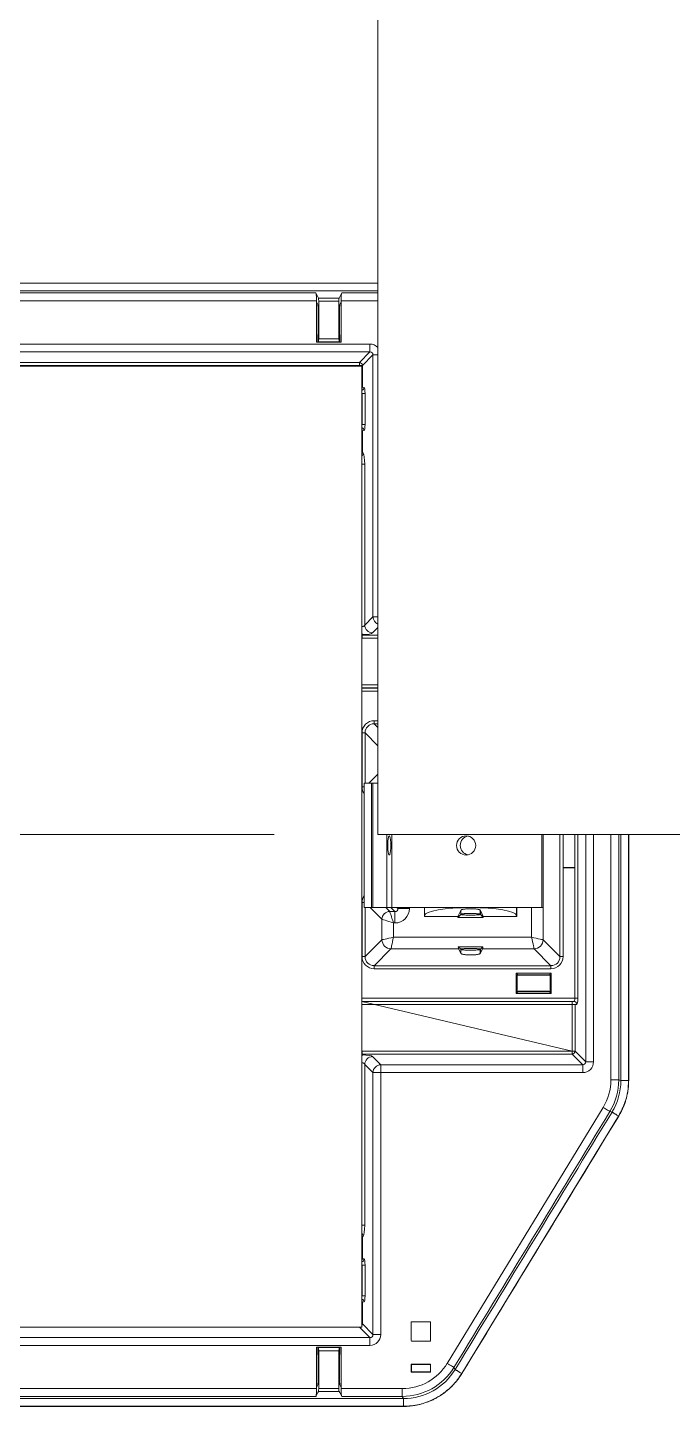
# Model space of a CAD drawing. Header units: inches. Extents: x 1518 to 2565, y 62 to 679.
# Drawn here: x 2085.34 to 2095.83, y 528.97 to 551.4 of the extents above; entities that cross this region are included whole.
import ezdxf

# ---------------------------------------------------------------- set-up
doc = ezdxf.new("R2010")
doc.units = ezdxf.units.IN
doc.header["$LTSCALE"] = 50
doc.header["$MEASUREMENT"] = 0
for name, color, linetype, lineweight in [('E2-ECOFEET', 254, 'Continuous', 5), ('ECOFEET', 254, 'Continuous', 5), ('T-TEXT', 1, 'Continuous', 20), ('TEXT', 1, 'Continuous', 20)]:
    doc.layers.add(name, color=color, linetype=linetype, lineweight=lineweight)
doc.styles.add('mytext', font='romans.shx')
doc.dimstyles.new('DECIMAL', dxfattribs={"dimscale": 27, "dimtxt": 0.125, "dimasz": 0.125, "dimexe": 0.125, "dimexo": 0.0625, "dimgap": 0.09, "dimtad": 0, "dimtih": 1, "dimtoh": 1, "dimzin": 4, "dimdsep": 46, "dimtxsty": 'mytext', "dimcen": 0, "dimazin": 3, "dimtfac": 1, "dimtofl": 0, "dimtmove": 0, "dimatfit": 3, "dimldrblk": 'DOT', "dimfxl": 1, "dimtolj": 1, "dimtzin": 0, "dimarcsym": 0})

# ---------------------------------------------------------------- blocks, each defined once
blk = doc.blocks.new('Z1')
at = {"layer": 'ECOFEET', "color": 1, "linetype": 'Continuous'}
for p, q in [((-39.449, 80.347), (-39.428, 80.305)), ((-39.049, 80.347), (-39.07, 80.305)), ((-39.424, 80.256), (-39.424, 79.834)), ((-39.073, 80.256), (-39.073, 79.834)), ((-38.708, 74.938), (-38.708, 74.925)), ((-38.511, 73.486), (-38.449, 73.424)), ((-38.6, 72.518), (-38.449, 72.668)), ((-38.555, 70.498), (-38.555, 72.518)), ((-38.534, 70.498), (-38.534, 72.518)), ((-38.307, 70.498), (-38.307, 71.685)), ((-38.223, 70.498), (-38.223, 71.685)), ((-35.782, 70.498), (-35.782, 71.685)), ((-35.071, 67.99), (-35.071, 71.685)), ((-37.695, 70.498), (-37.695, 70.352)), ((-37.103, 70.452), (-37.103, 70.388)), ((-36.785, 70.388), (-36.785, 70.452)), ((-37.103, 69.817), (-37.103, 69.753)), ((-36.785, 69.753), (-36.785, 69.817)), ((-38.71, 68.968), (-38.71, 68.918)), ((-35.292, 68.918), (-38.71, 68.918)), ((-35.292, 68.968), (-35.266, 68.971)), ((-35.292, 68.162), (-35.292, 68.918)), ((-35.216, 68.921), (-35.243, 68.918)), ((-38.711, 68.1), (-38.712, 68.113)), ((-35.243, 68.162), (-35.071, 67.99)), ((-37.907, 63.751), (-37.907, 63.453)), ((-37.603, 63.761), (-37.897, 63.761)), ((-37.593, 63.453), (-37.593, 63.751)), ((-38.58, 63.503), (-38.752, 63.675)), ((-37.897, 63.443), (-37.603, 63.443)), ((-39.424, 62.782), (-39.424, 63.204)), ((-39.073, 62.782), (-39.073, 63.204)), ((-37.594, 63.067), (-37.906, 63.067)), ((-37.594, 62.944), (-37.594, 63.067)), ((-37.907, 62.943), (-37.593, 62.943))]:
    blk.add_line(p, q, dxfattribs=at)
for points in [[(0.291, 71.685), (0, 71.685), (-38.449, 71.685), (-38.449, 137.185), (0, 137.185), (0.291, 137.185)], [(-38.449, 80.527), (-56.245, 80.527), (-56.245, 80.652), (-56.245, 80.655)], [(-39.458, 80.493), (-39.417, 80.41), (-39.081, 80.41), (-39.039, 80.493), (-38.449, 80.493)], [(-38.449, 80.365), (-39.049, 80.365), (-39.049, 80.347), (-39.049, 79.693), (-39.449, 79.693), (-39.449, 80.347), (-39.449, 80.365)], [(-38.58, 79.535), (-38.58, 79.663), (-44.429, 79.663), (-44.429, 79.681), (-44.45, 79.723)], [(-46.338, 63.675), (-38.713, 63.675), (-38.713, 79.3), (-46.338, 79.3), (-53.963, 79.3), (-53.963, 63.675), (-54.617, 63.675), (-54.617, 63.724), (-53.963, 63.724)], [(-38.713, 78.355), (-38.708, 78.355), (-38.708, 78.857), (-38.713, 78.857)], [(-38.708, 78.857), (-38.659, 78.857), (-38.659, 78.355), (-38.708, 78.355)], [(-38.713, 77.708), (-38.664, 77.708), (-38.664, 75.092)], [(-38.449, 74.876), (-38.708, 74.876), (-38.708, 74.925), (-38.449, 74.925)], [(-38.449, 74.07), (-38.71, 74.07), (-38.71, 74.12), (-38.449, 74.12)], [(-38.71, 74.07), (-38.71, 74.068), (-38.449, 74.068)], [(-38.449, 74.018), (-38.71, 74.018), (-38.71, 74.068)], [(-38.659, 73.339), (-38.708, 73.339), (-38.708, 72.459), (-38.673, 72.459)], [(-38.449, 73.129), (-38.659, 73.339), (-38.659, 72.518)], [(-38.449, 73.486), (-38.511, 73.486), (-38.511, 73.536), (-38.449, 73.536)], [(-35.762, 71.685), (-35.762, 70.498), (-35.782, 70.498), (-38.223, 70.498), (-38.307, 70.498), (-38.534, 70.498), (-38.555, 70.498), (-38.673, 70.498), (-38.673, 72.518), (-38.555, 72.518), (-38.534, 72.518), (-38.449, 72.518)], [(-35.199, 71.685), (-35.199, 69.021), (-35.248, 69.021), (-38.71, 69.021), (-38.71, 68.971)], [(-35.44, 71.685), (-35.44, 71.144), (-35.44, 69.7), (-35.489, 69.7), (-35.489, 71.685)], [(-35.25, 71.685), (-35.25, 71.146), (-35.438, 71.146), (-35.438, 71.685)], [(-35.248, 69.021), (-35.248, 71.144), (-35.248, 71.685)], [(-34.943, 71.685), (-34.943, 67.99), (-35.071, 67.99)], [(-34.533, 67.693), (-34.661, 67.693), (-34.661, 71.685)], [(-34.533, 71.685), (-34.533, 67.693), (-34.5, 67.684)], [(-34.372, 67.684), (-34.374, 67.684), (-34.5, 67.684), (-34.5, 71.685)], [(-35.438, 71.146), (-35.44, 71.144), (-35.248, 71.144), (-35.25, 71.146)], [(-38.673, 70.579), (-38.708, 70.579), (-38.708, 69.7), (-38.659, 69.7), (-38.659, 70.498)], [(-38.659, 69.7), (-38.385, 69.973), (-38.385, 70.306), (-38.577, 70.498)], [(-38.321, 70.498), (-38.257, 70.434), (-38.175, 70.434), (-38.238, 70.498)], [(-38.14, 70.498), (-38.125, 70.483), (-38.125, 70.498)], [(-37.938, 70.498), (-37.938, 70.483), (-38.125, 70.483)], [(-37.694, 70.498), (-37.694, 70.368), (-37.695, 70.352), (-37.152, 70.352)], [(-36.736, 70.338), (-37.152, 70.338), (-37.104, 70.386), (-37.104, 70.448), (-37.152, 70.352), (-37.152, 70.338)], [(-36.193, 70.352), (-36.736, 70.352), (-36.784, 70.448), (-36.784, 70.386), (-36.736, 70.338), (-36.736, 70.352)], [(-36.194, 70.498), (-36.194, 70.368), (-36.193, 70.352), (-36.193, 70.498)], [(-35.763, 70.498), (-35.763, 69.973), (-35.489, 69.7)], [(-36.2, 69.428), (-35.635, 69.428), (-35.635, 69.102), (-35.66, 69.128), (-35.647, 69.129), (-35.647, 69.4), (-35.66, 69.402), (-35.667, 69.395), (-36.167, 69.395), (-36.174, 69.402), (-36.2, 69.428), (-36.2, 69.102)], [(-35.635, 69.428), (-35.66, 69.402), (-36.174, 69.402), (-36.188, 69.4), (-36.188, 69.129), (-36.174, 69.128), (-36.2, 69.102), (-35.635, 69.102)], [(-35.266, 68.971), (-38.71, 68.971), (-38.71, 68.968)], [(-38.708, 68.113), (-35.292, 68.113), (-35.292, 68.162), (-38.708, 68.162), (-38.708, 68.113), (-38.708, 68.1)], [(-38.531, 63.552), (-38.531, 67.813), (-38.664, 67.946)], [(-37.085, 62.917), (-37.087, 62.919), (-34.536, 67.106), (-34.534, 67.105)], [(-38.713, 64.182), (-38.708, 64.182), (-38.659, 64.182), (-38.659, 64.683), (-38.708, 64.683)], [(-38.708, 64.182), (-38.708, 64.683), (-38.713, 64.683)], [(-44.429, 63.357), (-44.429, 63.375), (-38.58, 63.375), (-38.58, 63.503), (-44.419, 63.503), (-44.461, 63.42), (-44.797, 63.42), (-44.838, 63.503)], [(-50.188, 62.733), (-50.209, 62.691), (-50.209, 63.345), (-49.809, 63.345), (-49.809, 62.691), (-49.809, 62.673), (-39.449, 62.673), (-39.449, 62.691)], [(-39.049, 62.691), (-39.049, 63.345), (-39.449, 63.345), (-39.449, 62.691), (-39.428, 62.733)], [(-37.907, 63.068), (-37.906, 63.067), (-37.906, 62.944)], [(-39.458, 62.545), (-49.799, 62.545), (-49.841, 62.628), (-50.177, 62.628), (-50.218, 62.545)], [(-38.036, 62.512), (-38.055, 62.545), (-38.055, 62.673), (-39.049, 62.673), (-39.049, 62.691), (-39.07, 62.733)], [(-38.036, 62.384), (-38.036, 62.386), (-56.245, 62.386), (-56.245, 62.384)]]:
    blk.add_lwpolyline(points, dxfattribs=at)
for points in [[(-39.084, 80.361), (-39.413, 80.361), (-39.413, 79.749), (-39.084, 79.749)], [(-39.073, 79.698), (-39.424, 79.698), (-39.418, 79.699), (-39.08, 79.699)], [(-36.174, 69.128), (-36.167, 69.135), (-35.667, 69.135), (-35.66, 69.128)], [(-38.71, 68.968), (-35.292, 68.968), (-35.292, 68.918), (-35.243, 68.918), (-35.243, 68.162), (-35.292, 68.162)], [(-39.08, 63.339), (-39.073, 63.34), (-39.424, 63.34), (-39.418, 63.339)], [(-39.413, 63.289), (-39.413, 62.677), (-39.084, 62.677), (-39.084, 63.289)], [(-37.594, 63.067), (-37.593, 63.068), (-37.907, 63.068), (-37.907, 62.943), (-37.906, 62.944), (-37.594, 62.944), (-37.593, 62.943)]]:
    blk.add_lwpolyline(points, close=True, dxfattribs=at)
for points in [[(-54.643, 78.907, -0.412158), (-54.693, 78.957), (-54.666, 78.959), (-54.666, 79.314), (-54.617, 79.314), (-38.752, 79.314), (-38.752, 79.363), (-38.58, 79.535), (-44.419, 79.535), (-44.461, 79.618), (-44.797, 79.618), (-44.838, 79.535)], [(-54.838, 77.726), (-54.838, 79.486), (-54.666, 79.314, -0.393926), (-54.617, 79.363), (-38.752, 79.363, -0.393926), (-38.703, 79.314), (-38.531, 79.486), (-38.449, 79.486)], [(-38.449, 75.051), (-38.536, 74.964, -0.393931), (-38.664, 75.092), (-38.531, 75.225), (-38.531, 79.486)], [(-38.752, 79.3), (-38.752, 79.314), (-38.703, 79.314), (-38.703, 78.959), (-38.676, 78.957, -0.339379), (-38.713, 78.908)], [(-38.713, 78.959), (-38.703, 78.959, -0.161427), (-38.713, 78.929)], [(-38.713, 77.844, 0.24341), (-38.69, 77.885), (-38.703, 77.898), (-38.703, 78.252), (-38.676, 78.255, 0.339379), (-38.713, 78.303)], [(-38.713, 78.283, -0.161422), (-38.703, 78.252), (-38.713, 78.252)], [(-38.713, 77.898), (-38.703, 77.898, -0.153848), (-38.713, 77.869)], [(-38.449, 75.225), (-38.531, 75.225, 0.292981), (-38.449, 75.107)], [(-38.712, 74.925), (-38.711, 74.938, 0.016586), (-38.708, 74.938), (-38.708, 74.938, -0.016543), (-38.711, 74.938), (-38.711, 74.938)], [(-36.985, 71.661, 0.358808), (-37.11, 71.508, 0.358293), (-36.985, 71.354)], [(-38.713, 65.331), (-38.664, 65.331), (-38.664, 67.946, -0.39393), (-38.536, 68.074), (-38.403, 67.941), (-35.12, 67.941), (-35.12, 67.813), (-38.403, 67.813), (-38.403, 63.552), (-38.531, 63.552), (-38.703, 63.724), (-38.703, 64.079), (-38.676, 64.082, 0.33941), (-38.713, 64.13)], [(-35.12, 67.941), (-35.292, 68.113, 0.393929), (-35.243, 68.162)], [(-38.713, 64.735, 0.338607), (-38.676, 64.783), (-38.703, 64.786), (-38.703, 65.141), (-38.69, 65.153, 0.243275), (-38.713, 65.194)], [(-38.713, 65.141), (-38.703, 65.141, 0.153827), (-38.713, 65.169)], [(-38.713, 64.786), (-38.703, 64.786, -0.161441), (-38.713, 64.756)], [(-38.713, 64.109, -0.161393), (-38.703, 64.079), (-38.713, 64.079)], [(-38.713, 63.724), (-38.703, 63.724, -0.15389), (-38.713, 63.696)]]:
    blk.add_lwpolyline(points, format="xyb", dxfattribs=at)
at = {"layer": 'ECOFEET', "color": 1, "linetype": 'Continuous', "flags": 128}
for points in [[(-38.713, 74.925), (-38.712, 74.925), (-38.712, 74.923), (-38.712, 74.919), (-38.713, 74.914), (-38.713, 74.908), (-38.713, 74.904)], [(-38.239, 71.508), (-38.24, 71.554), (-38.244, 71.596), (-38.249, 71.63), (-38.256, 71.653), (-38.263, 71.663), (-38.271, 71.66), (-38.278, 71.643), (-38.284, 71.614), (-38.289, 71.575), (-38.291, 71.531), (-38.291, 71.484), (-38.289, 71.44), (-38.284, 71.401), (-38.278, 71.372), (-38.271, 71.355), (-38.263, 71.352), (-38.256, 71.362), (-38.249, 71.385), (-38.244, 71.42), (-38.24, 71.462), (-38.239, 71.508)], [(-35.637, 69.552), (-38.511, 69.552), (-38.511, 69.503), (-35.637, 69.503), (-35.637, 69.552), (-35.911, 69.825), (-35.913, 69.836), (-35.916, 69.853), (-35.921, 69.877), (-35.927, 69.906), (-35.934, 69.939), (-35.942, 69.975), (-35.95, 70.013), (-35.95, 70.498)], [(-38.713, 68.113), (-38.712, 68.113), (-38.712, 68.115), (-38.712, 68.119), (-38.713, 68.124), (-38.713, 68.13), (-38.713, 68.134)], [(-37.195, 62.984), (-37.214, 63.018), (-37.219, 63.021), (-37.227, 63.026), (-37.238, 63.032), (-37.252, 63.041), (-37.267, 63.05), (-37.285, 63.061), (-37.304, 63.072), (-37.323, 63.084), (-34.786, 67.247), (-34.767, 67.236), (-34.748, 67.224), (-34.731, 67.214), (-34.715, 67.204), (-34.701, 67.196), (-34.69, 67.189), (-34.682, 67.184), (-34.677, 67.181)]]:
    blk.add_lwpolyline(points, dxfattribs=at)
blk.add_lwpolyline([(-38.511, 69.552), (-38.238, 69.825, -0.393889), (-38.385, 69.973), (-38.375, 69.975), (-38.358, 69.979), (-38.334, 69.984), (-38.305, 69.99), (-38.272, 69.997), (-38.236, 70.005), (-38.198, 70.013), (-38.198, 70.247), (-38.175, 70.247), (-38.175, 70.434)], format="xyb", dxfattribs=at)
for points in [[(-38.385, 70.306), (-38.375, 70.303), (-38.358, 70.297), (-38.334, 70.29), (-38.305, 70.28), (-38.272, 70.27), (-38.236, 70.259), (-38.198, 70.247), (-38.21, 70.284), (-38.222, 70.32), (-38.232, 70.354), (-38.241, 70.383), (-38.249, 70.406), (-38.254, 70.424), (-38.257, 70.434, 0.393928)], [(-36.784, 69.819), (-36.784, 69.757), (-36.75, 69.825), (-35.911, 69.825, 0.393943), (-35.763, 69.973), (-35.773, 69.975), (-35.79, 69.979), (-35.814, 69.984), (-35.843, 69.99), (-35.876, 69.997), (-35.912, 70.005), (-35.95, 70.013), (-38.198, 70.013), (-38.206, 69.975), (-38.214, 69.939), (-38.221, 69.906), (-38.227, 69.877), (-38.232, 69.853), (-38.236, 69.836), (-38.238, 69.825), (-37.138, 69.825), (-37.104, 69.757), (-37.104, 69.819), (-37.145, 69.86), (-36.743, 69.86)]]:
    blk.add_lwpolyline(points, format="xyb", close=True, dxfattribs=at)
at = {"layer": 'ECOFEET', "color": 1, "linetype": 'Continuous'}
for points in [[(-38.711, 68.1, -0.016567), (-38.708, 68.1), (-38.708, 68.1, 0.01661), (-38.711, 68.1)], [(-38.403, 67.941, 0.393926), (-38.531, 67.813), (-38.403, 67.813)]]:
    blk.add_lwpolyline(points, format="xyb", close=True, dxfattribs=at)
blk.add_circle((-37.016, 71.507), 0.156, dxfattribs=at)
blk.add_arc((-35.266, 68.921), 0.0498, 359.7735, 89.3601, dxfattribs=at)
for centre, major_axis, ratio, start_param, end_param in [((-39.429, 80.256), (0, 0.05), 0.087489, 4.712389, 6.108652), ((-39.418, 80.361), (0, 0.05), 0.087489, 4.712389, 6.108652), ((-39.08, 80.361), (0, 0.05), 0.087489, 0.174533, 1.570796), ((-39.069, 80.256), (0, 0.05), 0.087489, 0.174533, 1.570796), ((-39.037, 80.365), (0, 0.13), 0.087489, 0.174533, 1.570796), ((-39.429, 79.834), (0, 0.05), 0.087489, 3.665191, 4.712389), ((-39.418, 79.749), (0, 0.05), 0.087489, 3.159046, 4.712389), ((-39.08, 79.749), (0, 0.05), 0.087489, 1.570796, 3.124139), ((-38.586, 79.48), (-0.131, -0.131), 0.970288, 3.100614, 3.911912), ((-38.586, 79.48), (0.042, 0.042), 0.84211, 5.512866, 7.053504), ((-38.677, 78.857), (0, 0.1), 0.176327, 4.712389, 6.265732), ((-38.726, 78.857), (0, 0.05), 0.352654, 4.712389, 5.483791), ((-38.726, 78.355), (0, 0.05), 0.352654, 3.940987, 4.712389), ((-38.677, 78.355), (0, 0.1), 0.176327, 3.159046, 4.712389), ((-38.696, 77.708), (0, 0.18), 0.176327, 4.712389, 6.108652), ((-38.708, 74.977), (0.0018, 0.0523), 0.955933, 3.108053, 3.175133), ((-38.713, 74.97), (0.18, 0), 0.176327, 4.741443, 6.108652), ((-38.708, 74.977), (-0.003, -0.101), 0.984791, 6.249645, 6.316725), ((-38.505, 73.333), (-0.146, 0.146), 0.970288, 5.512866, 7.053504), ((-38.505, 73.333), (0.111, -0.111), 0.951716, 2.371274, 3.911912), ((-38.526, 72.464), (-0.131, -0.131), 0.970288, 5.512866, 6.143516), ((-38.526, 70.574), (0.131, -0.131), 0.970288, 3.281262, 3.911912), ((-38.182, 70.49), (-0.175, 0.175), 0.970288, 2.371274, 3.911912), ((-38.182, 70.49), (-0.0445, 0.0445), 0.793717, 2.371274, 3.911912), ((-36.944, 70.365), (0.75, 0), 0.176327, 0.017453, 3.124139), ((-37.602, 70.39), (0.5, 0), 0.087489, 6.195919, 6.224625), ((-37.135, 70.013), (0, 0.19), 0.087489, 2.502598, 2.96706), ((-36.286, 69.815), (0.5, 0), 0.087489, 3.054326, 3.083032), ((-36.753, 70.013), (0, 0.19), 0.087489, 3.316126, 3.780587), ((-38.505, 69.706), (-0.146, -0.146), 0.970288, 5.512866, 7.053504), ((-38.505, 69.706), (0.111, 0.111), 0.951716, 2.371274, 3.911912), ((-35.643, 69.706), (0.111, -0.111), 0.951716, 5.512866, 7.053504), ((-35.643, 69.706), (0.146, -0.146), 0.970288, 5.512866, 7.053504), ((-35.266, 69.021), (0, 0.05), 0.352654, 3.159046, 4.712389), ((-35.217, 69.021), (0, 0.1), 0.176327, 3.159046, 4.712389), ((-38.708, 68.061), (-0.003, 0.101), 0.984791, 6.249645, 6.316725), ((-38.708, 68.061), (-0.0018, 0.0523), 0.955933, 6.249645, 6.316725), ((-38.713, 68.069), (0.18, 0), 0.176327, 0.174533, 1.541742), ((-35.126, 67.996), (-0.131, 0.131), 0.970288, 2.371274, 3.911912), ((-35.126, 67.996), (-0.042, 0.042), 0.84211, 2.371274, 3.911912), ((-35.545, 67.701), (-0.852, 0.239), 0.98364, 2.872238, 3.410948), ((-35.545, 67.701), (0.975, -0.274), 0.987808, 6.01383, 6.55254), ((-35.519, 67.693), (0.983, -0.276), 0.979508, 6.01383, 6.55254), ((-38.696, 65.331), (0, 0.18), 0.176327, 3.316126, 4.712389), ((-38.726, 64.683), (0, 0.05), 0.352654, 4.712389, 5.483791), ((-38.677, 64.683), (0, 0.1), 0.176327, 4.712389, 6.265732), ((-38.726, 64.182), (0, 0.05), 0.352654, 3.940987, 4.712389), ((-38.677, 64.182), (0, 0.1), 0.176327, 3.159046, 4.712389), ((-37.897, 63.751), (-0.00707, 0.00707), 0.999695, 5.497939, 7.068431), ((-37.603, 63.751), (0.00707, 0.00707), 0.999695, 5.497939, 7.068431), ((-38.586, 63.558), (-0.131, 0.131), 0.970288, 2.371274, 3.911912), ((-38.586, 63.558), (-0.042, 0.042), 0.84211, 2.371274, 3.911912), ((-39.429, 63.204), (0, 0.05), 0.087489, 4.712389, 5.759587), ((-39.418, 63.289), (0, 0.05), 0.087489, 4.712389, 6.265732), ((-39.08, 63.289), (0, 0.05), 0.087489, 0.017453, 1.570796), ((-37.897, 63.453), (-0.00707, -0.00707), 0.999695, 5.497939, 7.068431), ((-37.603, 63.453), (0.00707, -0.00707), 0.999695, 5.497939, 7.068431), ((-38.07, 63.557), (-0.435, 0.774), 0.980156, 2.638324, 3.644861), ((-38.07, 63.557), (-0.497, 0.885), 0.985189, 2.638324, 3.644861), ((-38.055, 63.531), (-0.502, 0.894), 0.975175, 2.638324, 3.644861), ((-39.429, 62.782), (0, 0.05), 0.087489, 3.316126, 4.712389), ((-39.418, 62.677), (0, 0.05), 0.087489, 3.316126, 4.712389), ((-39.08, 62.677), (0, 0.05), 0.087489, 1.570796, 2.96706), ((-39.069, 62.782), (0, 0.05), 0.087489, 1.570796, 2.96706), ((-39.037, 62.673), (0, 0.13), 0.087489, 1.570796, 2.96706)]:
    blk.add_ellipse(centre, major_axis=major_axis, ratio=ratio, start_param=start_param, end_param=end_param, dxfattribs=at)
for points, knots in [([(-38.449, 80.652), (-44.381, 80.652), (-50.313, 80.652), (-56.245, 80.652), (-56.289, 80.651), (-56.376, 80.648), (-56.523, 80.621), (-56.683, 80.568), (-56.85, 80.481), (-56.946, 80.402), (-56.994, 80.362), (-56.989, 80.356), (-56.984, 80.351), (-56.979, 80.345), (-56.974, 80.34), (-56.97, 80.335), (-56.965, 80.329), (-56.96, 80.324), (-56.956, 80.32), (-56.951, 80.315), (-56.947, 80.31), (-56.943, 80.306), (-56.939, 80.301), (-56.935, 80.297), (-56.932, 80.293), (-56.928, 80.29), (-56.925, 80.286), (-56.923, 80.283), (-56.92, 80.28), (-56.918, 80.278), (-56.916, 80.275), (-56.913, 80.273), (-56.912, 80.272), (-56.911, 80.27), (-56.909, 80.269)], [0, 0, 0, 0, 1, 1, 1, 1.158571, 1.319356, 1.542926, 1.772963, 2, 2, 2, 3, 3, 3, 4, 4, 4, 5, 5, 5, 6, 6, 6, 7, 7, 7, 8, 8, 8, 9, 9, 9, 10, 10, 10, 10]), ([(-38.449, 80.655), (-44.381, 80.655), (-50.313, 80.655), (-56.245, 80.655), (-56.265, 80.654), (-56.315, 80.654), (-56.384, 80.647), (-56.455, 80.635), (-56.517, 80.622), (-56.583, 80.603), (-56.626, 80.587), (-56.648, 80.579)], [0, 0, 0, 0, 1, 1, 1, 1.139715, 1.369533, 1.500309, 1.666892, 1.833455, 2, 2, 2, 2]), ([(-56.232, 80.493), (-54.228, 80.493), (-52.223, 80.493), (-50.218, 80.493), (-50.205, 80.465), (-50.191, 80.438), (-50.177, 80.41), (-50.065, 80.41), (-49.953, 80.41), (-49.841, 80.41), (-49.827, 80.438), (-49.813, 80.465), (-49.799, 80.493), (-46.352, 80.493), (-42.905, 80.493), (-39.458, 80.493), (-39.457, 80.488), (-39.454, 80.479), (-39.451, 80.444), (-39.449, 80.404), (-39.449, 80.378), (-39.449, 80.365), (-42.902, 80.365), (-46.356, 80.365), (-49.809, 80.365), (-49.809, 80.359), (-49.809, 80.353), (-49.809, 80.347)], [0, 0, 0, 0, 1, 1, 1, 2, 2, 2, 3, 3, 3, 4, 4, 4, 5, 5, 5, 5.272799, 5.562446, 5.787992, 6, 6, 6, 7, 7, 7, 8, 8, 8, 8]), ([(-39.424, 79.698), (-39.425, 79.698), (-39.426, 79.699), (-39.427, 79.706), (-39.428, 79.718), (-39.429, 79.732), (-39.429, 79.748), (-39.429, 79.764), (-39.428, 79.778), (-39.427, 79.786), (-39.427, 79.79), (-39.427, 79.791)], [0, 0, 0, 0, 0.108706, 0.24611, 0.354615, 0.474146, 0.600053, 0.725959, 0.845492, 0.953994, 1, 1, 1, 1]), ([(-38.708, 74.938), (-38.709, 74.942), (-38.709, 74.95), (-38.71, 74.979), (-38.711, 75.018), (-38.711, 75.049), (-38.711, 75.065), (-38.711, 75.066)], [0, 0, 0, 0, 0.242008, 0.48401, 0.725994, 0.988617, 1, 1, 1, 1]), ([(-34.643, 67.171), (-34.642, 67.17), (-34.64, 67.169), (-34.638, 67.168), (-34.636, 67.167), (-34.633, 67.165), (-34.63, 67.163), (-34.627, 67.161), (-34.623, 67.159), (-34.62, 67.157), (-34.615, 67.154), (-34.611, 67.151), (-34.606, 67.149), (-34.601, 67.145), (-34.596, 67.142), (-34.591, 67.139), (-34.585, 67.136), (-34.579, 67.132), (-34.573, 67.129), (-34.567, 67.125), (-34.561, 67.121), (-34.555, 67.117), (-34.549, 67.114), (-34.542, 67.11), (-34.536, 67.106), (-34.515, 67.144), (-34.472, 67.22), (-34.42, 67.355), (-34.382, 67.51), (-34.376, 67.625), (-34.374, 67.684), (-34.374, 69.018), (-34.374, 70.351), (-34.374, 71.685)], [0, 0, 0, 0, 1, 1, 1, 2, 2, 2, 3, 3, 3, 4, 4, 4, 5, 5, 5, 6, 6, 6, 7, 7, 7, 8, 8, 8, 8.21444, 8.431886, 8.712495, 9, 9, 9, 10, 10, 10, 10]), ([(-34.413, 67.383), (-34.408, 67.401), (-34.397, 67.444), (-34.386, 67.504), (-34.377, 67.566), (-34.373, 67.623), (-34.372, 67.663), (-34.372, 67.684), (-34.372, 69.018), (-34.372, 70.351), (-34.372, 71.685)], [0, 0, 0, 0, 0.180036, 0.43837, 0.599839, 0.79988, 1, 1, 1, 2, 2, 2, 2]), ([(-38.708, 68.1), (-38.709, 68.096), (-38.709, 68.088), (-38.71, 68.059), (-38.711, 68.021), (-38.711, 67.989), (-38.711, 67.973), (-38.711, 67.972)], [0, 0, 0, 0, 0.242009, 0.48401, 0.725994, 0.988619, 1, 1, 1, 1]), ([(-56.232, 62.545), (-56.237, 62.534), (-56.241, 62.523), (-56.245, 62.512), (-56.245, 62.47), (-56.245, 62.428), (-56.245, 62.386), (-56.308, 62.389), (-56.433, 62.395), (-56.614, 62.443), (-56.768, 62.512), (-56.895, 62.591), (-56.961, 62.648), (-56.994, 62.676), (-56.995, 62.676), (-56.995, 62.675), (-56.996, 62.675), (-56.981, 62.662), (-56.943, 62.628), (-56.888, 62.587), (-56.828, 62.548), (-56.773, 62.516), (-56.711, 62.485), (-56.669, 62.468), (-56.648, 62.459), (-56.63, 62.452), (-56.582, 62.435), (-56.516, 62.416), (-56.446, 62.401), (-56.382, 62.391), (-56.314, 62.385), (-56.268, 62.384), (-56.245, 62.384), (-50.175, 62.384), (-44.106, 62.384), (-38.036, 62.384), (-38.019, 62.384), (-37.977, 62.384), (-37.92, 62.389), (-37.862, 62.397), (-37.809, 62.406), (-37.772, 62.415), (-37.754, 62.42), (-37.737, 62.424), (-37.697, 62.435), (-37.643, 62.454), (-37.589, 62.476), (-37.541, 62.499), (-37.507, 62.517), (-37.491, 62.526), (-37.476, 62.534), (-37.44, 62.555), (-37.393, 62.587), (-37.346, 62.623), (-37.305, 62.656), (-37.277, 62.682), (-37.263, 62.695), (-37.251, 62.707), (-37.221, 62.737), (-37.184, 62.78), (-37.147, 62.826), (-37.116, 62.869), (-37.096, 62.901), (-37.085, 62.917), (-36.235, 64.313), (-35.385, 65.709), (-34.534, 67.105), (-34.525, 67.12), (-34.502, 67.159), (-34.475, 67.214), (-34.45, 67.271), (-34.43, 67.325), (-34.419, 67.364), (-34.413, 67.383)], [0, 0, 0, 0, 1, 1, 1, 2, 2, 2, 2.227047, 2.457082, 2.680647, 2.841437, 3, 3, 3, 4, 4, 4, 4.139684, 4.369522, 4.500285, 4.666892, 4.833442, 5, 5, 5, 5.139041, 5.368685, 5.499669, 5.666348, 5.833127, 6, 6, 6, 7, 7, 7, 7.180616, 7.439221, 7.600392, 7.800263, 8, 8, 8, 8.180333, 8.438817, 8.600124, 8.800058, 9, 9, 9, 9.180026, 9.438367, 9.599837, 9.799885, 10, 10, 10, 10.179724, 10.437963, 10.599579, 10.799703, 11, 11, 11, 12, 12, 12, 12.180351, 12.438825, 12.600133, 12.800072, 13, 13, 13, 13]), ([(-56.245, 62.512), (-50.175, 62.512), (-44.106, 62.512), (-38.036, 62.512), (-38.036, 62.47), (-38.036, 62.428), (-38.036, 62.386), (-37.992, 62.387), (-37.905, 62.39), (-37.757, 62.417), (-37.597, 62.47), (-37.431, 62.558), (-37.283, 62.673), (-37.168, 62.795), (-37.111, 62.883), (-37.087, 62.919), (-37.094, 62.922), (-37.1, 62.926), (-37.106, 62.93), (-37.112, 62.934), (-37.119, 62.938), (-37.125, 62.941), (-37.13, 62.945), (-37.136, 62.948), (-37.142, 62.952), (-37.147, 62.955), (-37.152, 62.958), (-37.157, 62.961), (-37.162, 62.964), (-37.166, 62.967), (-37.171, 62.969), (-37.175, 62.972), (-37.178, 62.974), (-37.182, 62.976), (-37.184, 62.978), (-37.187, 62.979), (-37.19, 62.981), (-37.191, 62.982), (-37.193, 62.983), (-37.195, 62.984), (-36.344, 64.38), (-35.494, 65.776), (-34.643, 67.171), (-34.655, 67.174), (-34.666, 67.178), (-34.677, 67.181), (-35.522, 65.793), (-36.368, 64.405), (-37.214, 63.018)], [0, 0, 0, 0, 1, 1, 1, 2, 2, 2, 2.115446, 2.230882, 2.395156, 2.559429, 2.723471, 2.887515, 3, 3, 3, 4, 4, 4, 5, 5, 5, 6, 6, 6, 7, 7, 7, 8, 8, 8, 9, 9, 9, 10, 10, 10, 11, 11, 11, 12, 12, 12, 13, 13, 13, 14, 14, 14, 14]), ([(-39.424, 63.34), (-39.425, 63.34), (-39.426, 63.339), (-39.427, 63.332), (-39.428, 63.32), (-39.429, 63.307), (-39.429, 63.29), (-39.429, 63.274), (-39.428, 63.26), (-39.427, 63.252), (-39.427, 63.248), (-39.427, 63.247)], [0, 0, 0, 0, 0.108706, 0.246113, 0.354617, 0.474145, 0.600052, 0.72596, 0.845487, 0.953992, 1, 1, 1, 1]), ([(-38.055, 62.545), (-38.383, 62.545), (-38.711, 62.545), (-39.039, 62.545), (-39.053, 62.573), (-39.067, 62.601), (-39.081, 62.628), (-39.193, 62.628), (-39.305, 62.628), (-39.417, 62.628), (-39.431, 62.601), (-39.445, 62.573), (-39.458, 62.545), (-39.457, 62.55), (-39.454, 62.559), (-39.451, 62.594), (-39.449, 62.634), (-39.449, 62.66), (-39.449, 62.673)], [0, 0, 0, 0, 1, 1, 1, 2, 2, 2, 3, 3, 3, 4, 4, 4, 4.272801, 4.562444, 4.787987, 5, 5, 5, 5])]:
    blk.add_open_spline(points, degree=3, knots=knots, dxfattribs=at)
for points, weights, knots in [([(-39.073, 79.698), (-39.07, 79.698), (-39.069, 79.735), (-39.068, 79.772), (-39.071, 79.791), (-39.073, 79.806), (-39.073, 79.834)], [1, 0.793353340286, 1, 0.793353340286, 1, 0.866025403788, 1], [0, 0, 0, 1.308997, 1.308997, 2.617994, 2.617994, 3.665191, 3.665191, 3.665191]), ([(-38.713, 75.066), (-38.712, 75.066), (-38.711, 75.066), (-38.671, 75.067), (-38.664, 75.092)], [1, 0.999758228463, 1, 0.779993031691, 1], [0, 0, 0, 0.04398, 0.04398, 1.396263, 1.396263, 1.396263]), ([(-37.104, 70.448), (-37.103, 70.45), (-37.103, 70.452), (-37.096, 70.479), (-36.944, 70.479), (-36.792, 70.479), (-36.785, 70.452), (-36.785, 70.45), (-36.784, 70.448)], [1, 0.999770716911, 1, 0.722641925187, 1, 0.722641925187, 1, 0.999770716911, 1], [0, 0, 0, 0.042829, 0.042829, 1.569188, 1.569188, 3.095547, 3.095547, 3.138376, 3.138376, 3.138376]), ([(-36.784, 70.386), (-36.785, 70.387), (-36.785, 70.388), (-36.785, 70.388), (-36.785, 70.388), (-36.792, 70.401), (-36.944, 70.401), (-37.096, 70.401), (-37.103, 70.388), (-37.103, 70.388), (-37.103, 70.388), (-37.103, 70.387), (-37.103, 70.387), (-37.096, 70.374), (-36.944, 70.374), (-36.792, 70.374), (-36.785, 70.387), (-36.785, 70.387), (-36.785, 70.388)], [1, 0.999896996851, 1, 0.999975067537, 1, 0.722641925187, 1, 0.722641925187, 1, 0.999975067537, 1, 0.999975067537, 1, 0.722641925187, 1, 0.722641925187, 1, 0.999975067537, 1], [0, 0, 0, 0.028706, 0.028706, 0.042829, 0.042829, 1.569188, 1.569188, 3.095547, 3.095547, 3.10967, 3.10967, 3.123793, 3.123793, 4.650152, 4.650152, 6.176511, 6.176511, 6.190634, 6.190634, 6.190634]), ([(-37.104, 69.819), (-37.103, 69.818), (-37.103, 69.818), (-37.103, 69.817), (-37.103, 69.817), (-37.096, 69.804), (-36.944, 69.804), (-36.792, 69.804), (-36.785, 69.817), (-36.785, 69.817), (-36.785, 69.818), (-36.785, 69.818), (-36.785, 69.818), (-36.792, 69.832), (-36.944, 69.832), (-37.096, 69.832), (-37.103, 69.818), (-37.103, 69.818), (-37.103, 69.818)], [1, 0.999896996851, 1, 0.999975067537, 1, 0.722641925187, 1, 0.722641925187, 1, 0.999975067537, 1, 0.999975067537, 1, 0.722641925187, 1, 0.722641925187, 1, 0.999975067537, 1], [0, 0, 0, 0.028706, 0.028706, 0.042829, 0.042829, 1.569188, 1.569188, 3.095547, 3.095547, 3.10967, 3.10967, 3.123793, 3.123793, 4.650152, 4.650152, 6.176511, 6.176511, 6.190634, 6.190634, 6.190634]), ([(-36.784, 69.757), (-36.785, 69.755), (-36.785, 69.753), (-36.792, 69.726), (-36.944, 69.726), (-37.096, 69.726), (-37.103, 69.753), (-37.103, 69.755), (-37.104, 69.757)], [1, 0.999770716911, 1, 0.722641925187, 1, 0.722641925187, 1, 0.999770716911, 1], [0, 0, 0, 0.042829, 0.042829, 1.569188, 1.569188, 3.095547, 3.095547, 3.138376, 3.138376, 3.138376]), ([(-38.664, 67.946), (-38.671, 67.971), (-38.711, 67.972), (-38.712, 67.972), (-38.713, 67.972)], [1, 0.779993031689, 1, 0.999758228464, 1], [0, 0, 0, 1.352283, 1.352283, 1.396263, 1.396263, 1.396263]), ([(-39.073, 63.34), (-39.07, 63.34), (-39.069, 63.303), (-39.068, 63.266), (-39.071, 63.247), (-39.073, 63.233), (-39.073, 63.204)], [1, 0.79335334029, 1, 0.79335334029, 1, 0.866025403783, 1], [0, 0, 0, 1.308997, 1.308997, 2.617994, 2.617994, 3.665191, 3.665191, 3.665191])]:
    blk.add_rational_spline(points, weights, degree=2, knots=knots, dxfattribs=at)
blk = doc.blocks.new('*D216')
at = {"layer": 'Defpoints', "color": 0, "linetype": 'Continuous', "transparency": 16777216}
for p in [(22.409, 147.565), (-10.195, 82.065), (22.409, 82.065)]:
    blk.add_point(p, dxfattribs=at)
at = {"layer": 'T-TEXT', "color": 0, "linetype": 'Continuous', "lineweight": -2, "transparency": 16777216}
for p, q in [((20.722, 147.565), (-13.57, 147.565)), ((-10.195, 144.19), (-10.195, 122.542)), ((-10.195, 85.44), (-10.195, 114.307)), ((20.722, 82.065), (-13.57, 82.065))]:
    blk.add_line(p, q, dxfattribs=at)
at = {"layer": 'T-TEXT', "color": 0, "linetype": 'Continuous', "transparency": 16777216}
for points in [[(-10.758, 144.19), (-9.633, 144.19), (-10.195, 147.565)], [(-10.758, 85.44), (-9.633, 85.44), (-10.195, 82.065)]]:
    blk.add_solid(points, dxfattribs=at)
at = {"layer": 'T-TEXT', "color": 0, "linetype": 'Continuous', "lineweight": 0, "transparency": 16777216, "insert": (-10.195, 120.112), "char_height": 3.375, "attachment_point": 2, "style": 'mytext'}
blk.add_mtext('\\A1;65.54', dxfattribs=at)
blk = doc.blocks.new('_Dot')
blk = doc.blocks.new('*U215')
at = {"layer": 'E2-ECOFEET'}
blk.add_blockref('Z1', (60.859, 10.38), dxfattribs=at)
at = {"layer": 'T-TEXT', "linetype": 'Continuous', "lineweight": 0}
dim = blk.add_linear_dim(base=(-10.195, 82.065), p1=(22.409, 147.565), p2=(22.409, 82.065), angle=90, text='65.54', dimstyle='DECIMAL', dxfattribs=at)
dim.commit()
dim.dimension.update_dxf_attribs({"geometry": '*D216', "text_midpoint": (-10.195, 118.425), "dimtype": 160})

msp = doc.modelspace()

# ---------------------------------------------------------------- block references
at = {"layer": 'TEXT'}
msp.add_blockref('*U215', (2068.627, 456.206), dxfattribs=at)

doc.saveas('drawing.dxf')
